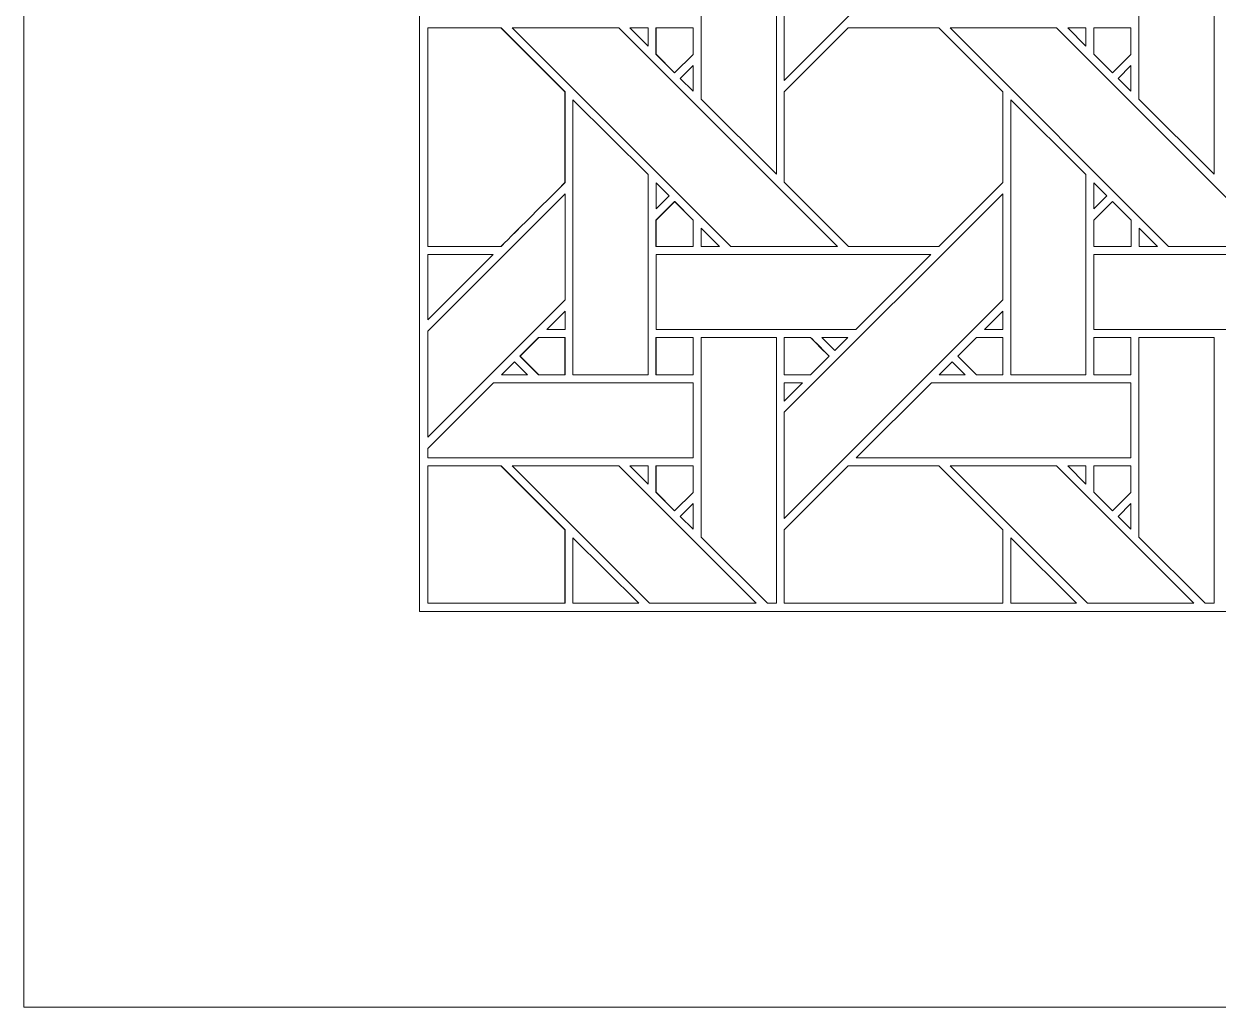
# Model space of a CAD drawing. Header units: inches. Extents: x 3.4 to 21.4, y 0.1 to 18.1.
# Drawn here: x 3.383 to 5.971, y 0.095 to 2.225 of the extents above; entities that cross this region are included whole.
import ezdxf

# ---------------------------------------------------------------- set-up
doc = ezdxf.new("R2010")
doc.units = ezdxf.units.IN
doc.header["$MEASUREMENT"] = 0
doc.layers.add('Design', color=7, linetype='Continuous', lineweight=0)

msp = doc.modelspace()

# ---------------------------------------------------------------- linework, layer by layer
at = {"layer": 'Design'}
for points, knots in [([(3.3829, 18.0948), (3.3829, 18.0948), (3.3829, 0.0948), (3.3829, 0.0948), (3.3829, 0.0948), (21.3829, 0.0948), (21.3829, 0.0948), (21.3829, 0.0948), (21.3829, 18.0948), (21.3829, 18.0948), (21.3829, 18.0948), (3.3829, 18.0948), (3.3829, 18.0948)], [0, 0, 0, 0, 1, 1, 1, 2, 2, 2, 3, 3, 3, 4, 4, 4, 4]), ([(4.2402, 17.2374), (4.2402, 17.2374), (4.2402, 0.9521), (4.2402, 0.9521), (4.2402, 0.9521), (20.5255, 0.9521), (20.5255, 0.9521), (20.5255, 0.9521), (20.5255, 17.2374), (20.5255, 17.2374), (20.5255, 17.2374), (4.2402, 17.2374), (4.2402, 17.2374)], [0, 0, 0, 0, 1, 1, 1, 2, 2, 2, 3, 3, 3, 4, 4, 4, 4]), ([(5.0306, 2.332), (5.0306, 2.332), (5.5042, 2.8056), (5.5042, 2.8056), (5.5042, 2.8056), (5.5042, 2.5756), (5.5042, 2.5756), (5.5042, 2.5756), (5.0306, 2.1019), (5.0306, 2.1019), (5.0306, 2.1019), (5.0306, 2.332), (5.0306, 2.332)], [0, 0, 0, 0, 1, 1, 1, 2, 2, 2, 3, 3, 3, 4, 4, 4, 4]), ([(5.0134, 2.4941), (5.0134, 2.4941), (5.0134, 1.899), (5.0134, 1.899), (5.0134, 1.899), (4.8505, 2.0619), (4.8505, 2.0619), (4.8505, 2.0619), (4.8505, 2.4941), (4.8505, 2.4941), (4.8505, 2.4941), (5.0134, 2.4941), (5.0134, 2.4941)], [0, 0, 0, 0, 1, 1, 1, 2, 2, 2, 3, 3, 3, 4, 4, 4, 4]), ([(5.9622, 2.4941), (5.9622, 2.4941), (5.9622, 1.899), (5.9622, 1.899), (5.9622, 1.899), (5.7992, 2.0619), (5.7992, 2.0619), (5.7992, 2.0619), (5.7992, 2.4941), (5.7992, 2.4941), (5.7992, 2.4941), (5.9622, 2.4941), (5.9622, 2.4941)], [0, 0, 0, 0, 1, 1, 1, 2, 2, 2, 3, 3, 3, 4, 4, 4, 4]), ([(4.4166, 2.2161), (4.4166, 2.2161), (4.5554, 2.0774), (4.5554, 2.0774), (4.5554, 2.0774), (4.5554, 1.8812), (4.5554, 1.8812), (4.5376, 1.8632), (4.4256, 1.7515), (4.4167, 1.7425), (4.4167, 1.7425), (4.2579, 1.7425), (4.2579, 1.7425), (4.2579, 1.7425), (4.2579, 2.2161), (4.2579, 2.2161), (4.2579, 2.2161), (4.4166, 2.2161), (4.4166, 2.2161)], [0, 0, 0, 0, 1, 1, 1, 2, 2, 2, 3, 3, 3, 4, 4, 4, 5, 5, 5, 6, 6, 6, 6]), ([(4.4168, 2.2161), (4.4168, 2.2161), (4.5555, 2.0775), (4.5555, 2.0775), (4.5555, 2.0775), (4.5555, 1.8813), (4.5555, 1.8813), (4.5377, 1.8634), (4.4258, 1.7516), (4.4168, 1.7425), (4.4168, 1.7425), (4.2579, 1.7425), (4.2579, 1.7425), (4.2579, 1.7425), (4.2579, 2.2161), (4.2579, 2.2161), (4.2579, 2.2161), (4.4168, 2.2161), (4.4168, 2.2161)], [0, 0, 0, 0, 1, 1, 1, 2, 2, 2, 3, 3, 3, 4, 4, 4, 5, 5, 5, 6, 6, 6, 6]), ([(4.441, 2.2162), (4.441, 2.2162), (4.6719, 2.2162), (4.6719, 2.2162), (4.6719, 2.2162), (5.1456, 1.7426), (5.1456, 1.7426), (5.1456, 1.7426), (4.9146, 1.7426), (4.9146, 1.7426), (4.9146, 1.7426), (4.441, 2.2162), (4.441, 2.2162)], [0, 0, 0, 0, 1, 1, 1, 2, 2, 2, 3, 3, 3, 4, 4, 4, 4]), ([(4.7355, 2.2162), (4.7355, 2.2162), (4.7355, 2.1764), (4.7355, 2.1764), (4.7355, 2.1764), (4.6961, 2.2162), (4.6961, 2.2162), (4.6961, 2.2162), (4.7355, 2.2162), (4.7355, 2.2162)], [0, 0, 0, 0, 1, 1, 1, 2, 2, 2, 3, 3, 3, 3]), ([(4.8328, 2.2161), (4.8328, 2.2161), (4.8328, 2.1585), (4.8328, 2.1585), (4.8328, 2.1585), (4.7929, 2.1186), (4.7929, 2.1186), (4.7929, 2.1186), (4.7526, 2.1589), (4.7526, 2.1589), (4.7526, 2.1589), (4.7526, 2.2161), (4.7526, 2.2161), (4.7526, 2.2161), (4.8328, 2.2161), (4.8328, 2.2161)], [0, 0, 0, 0, 1, 1, 1, 2, 2, 2, 3, 3, 3, 4, 4, 4, 5, 5, 5, 5]), ([(4.793, 2.1187), (4.793, 2.1187), (4.7527, 2.159), (4.7527, 2.159), (4.7527, 2.159), (4.7527, 2.2162), (4.7527, 2.2162), (4.7527, 2.2162), (4.833, 2.2162), (4.833, 2.2162), (4.833, 2.2162), (4.833, 2.1586), (4.833, 2.1586), (4.833, 2.1586), (4.793, 2.1187), (4.793, 2.1187)], [0, 0, 0, 0, 1, 1, 1, 2, 2, 2, 3, 3, 3, 4, 4, 4, 5, 5, 5, 5]), ([(5.0304, 1.8817), (5.0304, 1.8817), (5.0304, 2.0774), (5.0304, 2.0774), (5.0304, 2.0774), (5.1691, 2.2161), (5.1691, 2.2161), (5.1691, 2.2161), (5.3654, 2.2161), (5.3654, 2.2161), (5.3654, 2.2161), (5.5041, 2.0774), (5.5041, 2.0774), (5.5041, 2.0774), (5.5041, 1.8812), (5.5041, 1.8812), (5.4863, 1.8632), (5.3744, 1.7515), (5.3654, 1.7425), (5.3654, 1.7425), (5.1697, 1.7425), (5.1697, 1.7425), (5.1697, 1.7425), (5.0304, 1.8817), (5.0304, 1.8817)], [0, 0, 0, 0, 1, 1, 1, 2, 2, 2, 3, 3, 3, 4, 4, 4, 5, 5, 5, 6, 6, 6, 7, 7, 7, 8, 8, 8, 8]), ([(5.0306, 1.8818), (5.0306, 1.8818), (5.0306, 2.0775), (5.0306, 2.0775), (5.0306, 2.0775), (5.1693, 2.2162), (5.1693, 2.2162), (5.1693, 2.2162), (5.3655, 2.2162), (5.3655, 2.2162), (5.3655, 2.2162), (5.5042, 2.0775), (5.5042, 2.0775), (5.5042, 2.0775), (5.5042, 1.8813), (5.5042, 1.8813), (5.486, 1.8629), (5.3742, 1.7513), (5.3655, 1.7426), (5.3655, 1.7426), (5.1698, 1.7426), (5.1698, 1.7426), (5.1698, 1.7426), (5.0306, 1.8818), (5.0306, 1.8818)], [0, 0, 0, 0, 1, 1, 1, 2, 2, 2, 3, 3, 3, 4, 4, 4, 5, 5, 5, 6, 6, 6, 7, 7, 7, 8, 8, 8, 8]), ([(5.3897, 2.2162), (5.3897, 2.2162), (5.6207, 2.2162), (5.6207, 2.2162), (5.6207, 2.2162), (6.0943, 1.7426), (6.0943, 1.7426), (6.0943, 1.7426), (5.8633, 1.7426), (5.8633, 1.7426), (5.8633, 1.7426), (5.3897, 2.2162), (5.3897, 2.2162)], [0, 0, 0, 0, 1, 1, 1, 2, 2, 2, 3, 3, 3, 4, 4, 4, 4]), ([(5.6842, 2.2162), (5.6842, 2.2162), (5.6842, 2.1764), (5.6842, 2.1764), (5.6842, 2.1764), (5.6448, 2.2162), (5.6448, 2.2162), (5.6448, 2.2162), (5.6842, 2.2162), (5.6842, 2.2162)], [0, 0, 0, 0, 1, 1, 1, 2, 2, 2, 3, 3, 3, 3]), ([(5.7816, 2.2161), (5.7816, 2.2161), (5.7816, 2.1585), (5.7816, 2.1585), (5.7816, 2.1585), (5.7416, 2.1186), (5.7416, 2.1186), (5.7416, 2.1186), (5.7013, 2.1589), (5.7013, 2.1589), (5.7013, 2.1589), (5.7013, 2.2161), (5.7013, 2.2161), (5.7013, 2.2161), (5.7816, 2.2161), (5.7816, 2.2161)], [0, 0, 0, 0, 1, 1, 1, 2, 2, 2, 3, 3, 3, 4, 4, 4, 5, 5, 5, 5]), ([(5.7418, 2.1187), (5.7418, 2.1187), (5.7014, 2.159), (5.7014, 2.159), (5.7014, 2.159), (5.7014, 2.2162), (5.7014, 2.2162), (5.7014, 2.2162), (5.7817, 2.2162), (5.7817, 2.2162), (5.7817, 2.2162), (5.7817, 2.1586), (5.7817, 2.1586), (5.7817, 2.1586), (5.7418, 2.1187), (5.7418, 2.1187)], [0, 0, 0, 0, 1, 1, 1, 2, 2, 2, 3, 3, 3, 4, 4, 4, 5, 5, 5, 5]), ([(4.833, 2.1344), (4.833, 2.1344), (4.833, 2.0792), (4.833, 2.0792), (4.833, 2.0792), (4.8052, 2.1066), (4.8052, 2.1066), (4.8052, 2.1066), (4.833, 2.1344), (4.833, 2.1344)], [0, 0, 0, 0, 1, 1, 1, 2, 2, 2, 3, 3, 3, 3]), ([(5.7817, 2.1344), (5.7817, 2.1344), (5.7817, 2.0792), (5.7817, 2.0792), (5.7817, 2.0792), (5.7539, 2.1066), (5.7539, 2.1066), (5.7539, 2.1066), (5.7817, 2.1344), (5.7817, 2.1344)], [0, 0, 0, 0, 1, 1, 1, 2, 2, 2, 3, 3, 3, 3]), ([(4.7354, 1.8983), (4.7354, 1.8983), (4.7354, 1.4646), (4.7354, 1.4646), (4.7354, 1.4646), (4.5727, 1.4646), (4.5727, 1.4646), (4.5727, 1.4646), (4.5727, 2.0604), (4.5727, 2.0604), (4.5727, 2.0604), (4.7354, 1.8983), (4.7354, 1.8983)], [0, 0, 0, 0, 1, 1, 1, 2, 2, 2, 3, 3, 3, 4, 4, 4, 4]), ([(5.6841, 1.8983), (5.6841, 1.8983), (5.6841, 1.4646), (5.6841, 1.4646), (5.6841, 1.4646), (5.5214, 1.4646), (5.5214, 1.4646), (5.5214, 1.4646), (5.5214, 2.0604), (5.5214, 2.0604), (5.5214, 2.0604), (5.6841, 1.8983), (5.6841, 1.8983)], [0, 0, 0, 0, 1, 1, 1, 2, 2, 2, 3, 3, 3, 4, 4, 4, 4]), ([(4.7527, 1.824), (4.7527, 1.824), (4.7527, 1.8808), (4.7527, 1.8808), (4.7527, 1.8808), (4.7809, 1.8522), (4.7809, 1.8522), (4.7809, 1.8522), (4.7527, 1.824), (4.7527, 1.824)], [0, 0, 0, 0, 1, 1, 1, 2, 2, 2, 3, 3, 3, 3]), ([(5.7015, 1.824), (5.7015, 1.824), (5.7015, 1.8808), (5.7015, 1.8808), (5.7015, 1.8808), (5.7296, 1.8522), (5.7296, 1.8522), (5.7296, 1.8522), (5.7015, 1.824), (5.7015, 1.824)], [0, 0, 0, 0, 1, 1, 1, 2, 2, 2, 3, 3, 3, 3]), ([(4.5555, 1.8569), (4.5555, 1.8569), (4.5555, 1.6268), (4.5555, 1.6268), (4.5555, 1.6268), (4.2579, 1.3292), (4.2579, 1.3292), (4.2579, 1.3292), (4.2579, 1.5591), (4.2579, 1.5591), (4.2579, 1.5591), (4.5555, 1.8569), (4.5555, 1.8569)], [0, 0, 0, 0, 1, 1, 1, 2, 2, 2, 3, 3, 3, 4, 4, 4, 4]), ([(4.7526, 1.7422), (4.7526, 1.7422), (4.7526, 1.7995), (4.7526, 1.7995), (4.7526, 1.7995), (4.7929, 1.8399), (4.7929, 1.8399), (4.7929, 1.8399), (4.8332, 1.7995), (4.8332, 1.7995), (4.8332, 1.7995), (4.8332, 1.7422), (4.8332, 1.7422), (4.8332, 1.7422), (4.7526, 1.7422), (4.7526, 1.7422)], [0, 0, 0, 0, 1, 1, 1, 2, 2, 2, 3, 3, 3, 4, 4, 4, 5, 5, 5, 5]), ([(4.7931, 1.84), (4.7931, 1.84), (4.8334, 1.7996), (4.8334, 1.7996), (4.8334, 1.7996), (4.8334, 1.7424), (4.8334, 1.7424), (4.8334, 1.7424), (4.7527, 1.7424), (4.7527, 1.7424), (4.7527, 1.7424), (4.7527, 1.7996), (4.7527, 1.7996), (4.7527, 1.7996), (4.7931, 1.84), (4.7931, 1.84)], [0, 0, 0, 0, 1, 1, 1, 2, 2, 2, 3, 3, 3, 4, 4, 4, 5, 5, 5, 5]), ([(5.5042, 1.8569), (5.5042, 1.8569), (5.5042, 1.6268), (5.5042, 1.6268), (5.5042, 1.6268), (5.0306, 1.1532), (5.0306, 1.1532), (5.0306, 1.1532), (5.0306, 1.3833), (5.0306, 1.3833), (5.0306, 1.3833), (5.5042, 1.8569), (5.5042, 1.8569)], [0, 0, 0, 0, 1, 1, 1, 2, 2, 2, 3, 3, 3, 4, 4, 4, 4]), ([(5.7013, 1.7422), (5.7013, 1.7422), (5.7013, 1.7995), (5.7013, 1.7995), (5.7013, 1.7995), (5.7416, 1.8399), (5.7416, 1.8399), (5.7416, 1.8399), (5.782, 1.7995), (5.782, 1.7995), (5.782, 1.7995), (5.782, 1.7422), (5.782, 1.7422), (5.782, 1.7422), (5.7013, 1.7422), (5.7013, 1.7422)], [0, 0, 0, 0, 1, 1, 1, 2, 2, 2, 3, 3, 3, 4, 4, 4, 5, 5, 5, 5]), ([(5.7418, 1.84), (5.7418, 1.84), (5.7821, 1.7996), (5.7821, 1.7996), (5.7821, 1.7996), (5.7821, 1.7424), (5.7821, 1.7424), (5.7821, 1.7424), (5.7015, 1.7424), (5.7015, 1.7424), (5.7015, 1.7424), (5.7015, 1.7996), (5.7015, 1.7996), (5.7015, 1.7996), (5.7418, 1.84), (5.7418, 1.84)], [0, 0, 0, 0, 1, 1, 1, 2, 2, 2, 3, 3, 3, 4, 4, 4, 5, 5, 5, 5]), ([(4.8904, 1.7426), (4.8904, 1.7426), (4.8506, 1.7426), (4.8506, 1.7426), (4.8506, 1.7426), (4.8506, 1.7824), (4.8506, 1.7824), (4.8506, 1.7824), (4.8904, 1.7426), (4.8904, 1.7426)], [0, 0, 0, 0, 1, 1, 1, 2, 2, 2, 3, 3, 3, 3]), ([(5.8391, 1.7426), (5.8391, 1.7426), (5.7994, 1.7426), (5.7994, 1.7426), (5.7994, 1.7426), (5.7994, 1.7824), (5.7994, 1.7824), (5.7994, 1.7824), (5.8391, 1.7426), (5.8391, 1.7426)], [0, 0, 0, 0, 1, 1, 1, 2, 2, 2, 3, 3, 3, 3]), ([(4.3997, 1.7253), (4.3997, 1.7253), (4.2579, 1.5835), (4.2579, 1.5835), (4.2579, 1.5835), (4.2579, 1.7253), (4.2579, 1.7253), (4.2579, 1.7253), (4.3997, 1.7253), (4.3997, 1.7253)], [0, 0, 0, 0, 1, 1, 1, 2, 2, 2, 3, 3, 3, 3]), ([(4.7527, 1.5627), (4.7527, 1.5627), (4.7527, 1.7253), (4.7527, 1.7253), (4.7527, 1.7253), (5.3484, 1.7253), (5.3484, 1.7253), (5.3484, 1.7253), (5.1857, 1.5627), (5.1857, 1.5627), (5.1857, 1.5627), (4.7527, 1.5627), (4.7527, 1.5627)], [0, 0, 0, 0, 1, 1, 1, 2, 2, 2, 3, 3, 3, 4, 4, 4, 4]), ([(5.7015, 1.5627), (5.7015, 1.5627), (5.7015, 1.7253), (5.7015, 1.7253), (5.7015, 1.7253), (6.2972, 1.7253), (6.2972, 1.7253), (6.2972, 1.7253), (6.1344, 1.5627), (6.1344, 1.5627), (6.1344, 1.5627), (5.7015, 1.5627), (5.7015, 1.5627)], [0, 0, 0, 0, 1, 1, 1, 2, 2, 2, 3, 3, 3, 4, 4, 4, 4]), ([(4.5158, 1.5627), (4.5158, 1.5627), (4.5555, 1.6024), (4.5555, 1.6024), (4.5555, 1.6024), (4.5555, 1.5627), (4.5555, 1.5627), (4.5555, 1.5627), (4.5158, 1.5627), (4.5158, 1.5627)], [0, 0, 0, 0, 1, 1, 1, 2, 2, 2, 3, 3, 3, 3]), ([(5.4645, 1.5627), (5.4645, 1.5627), (5.5042, 1.6024), (5.5042, 1.6024), (5.5042, 1.6024), (5.5042, 1.5627), (5.5042, 1.5627), (5.5042, 1.5627), (5.4645, 1.5627), (5.4645, 1.5627)], [0, 0, 0, 0, 1, 1, 1, 2, 2, 2, 3, 3, 3, 3]), ([(4.4983, 1.5453), (4.4983, 1.5453), (4.5554, 1.5453), (4.5554, 1.5453), (4.5554, 1.5453), (4.5554, 1.4645), (4.5554, 1.4645), (4.5554, 1.4645), (4.4983, 1.4645), (4.4983, 1.4645), (4.4983, 1.4645), (4.4579, 1.5048), (4.4579, 1.5048), (4.4579, 1.5048), (4.4983, 1.5453), (4.4983, 1.5453)], [0, 0, 0, 0, 1, 1, 1, 2, 2, 2, 3, 3, 3, 4, 4, 4, 5, 5, 5, 5]), ([(4.4581, 1.505), (4.4581, 1.505), (4.4985, 1.5454), (4.4985, 1.5454), (4.4985, 1.5454), (4.5555, 1.5454), (4.5555, 1.5454), (4.5555, 1.5454), (4.5555, 1.4646), (4.5555, 1.4646), (4.5555, 1.4646), (4.4984, 1.4646), (4.4984, 1.4646), (4.4984, 1.4646), (4.4581, 1.505), (4.4581, 1.505)], [0, 0, 0, 0, 1, 1, 1, 2, 2, 2, 3, 3, 3, 4, 4, 4, 5, 5, 5, 5]), ([(4.7526, 1.4645), (4.7526, 1.4645), (4.7526, 1.5453), (4.7526, 1.5453), (4.7526, 1.5453), (4.8328, 1.5453), (4.8328, 1.5453), (4.8328, 1.5453), (4.8328, 1.4645), (4.8328, 1.4645), (4.8328, 1.4645), (4.7526, 1.4645), (4.7526, 1.4645)], [0, 0, 0, 0, 1, 1, 1, 2, 2, 2, 3, 3, 3, 4, 4, 4, 4]), ([(4.7527, 1.4646), (4.7527, 1.4646), (4.7527, 1.5454), (4.7527, 1.5454), (4.7527, 1.5454), (4.833, 1.5454), (4.833, 1.5454), (4.833, 1.5454), (4.833, 1.4646), (4.833, 1.4646), (4.833, 1.4646), (4.7527, 1.4646), (4.7527, 1.4646)], [0, 0, 0, 0, 1, 1, 1, 2, 2, 2, 3, 3, 3, 4, 4, 4, 4]), ([(4.8505, 1.5454), (4.8505, 1.5454), (5.0134, 1.5454), (5.0134, 1.5454), (5.0134, 1.5454), (5.0134, 0.9698), (5.0134, 0.9698), (5.0134, 0.9698), (4.9939, 0.9698), (4.9939, 0.9698), (4.9939, 0.9698), (4.8505, 1.1132), (4.8505, 1.1132), (4.8505, 1.1132), (4.8505, 1.5454), (4.8505, 1.5454)], [0, 0, 0, 0, 1, 1, 1, 2, 2, 2, 3, 3, 3, 4, 4, 4, 5, 5, 5, 5]), ([(5.1278, 1.5049), (5.1278, 1.5049), (5.0874, 1.4645), (5.0874, 1.4645), (5.0874, 1.4645), (5.0304, 1.4645), (5.0304, 1.4645), (5.0304, 1.4645), (5.0304, 1.5453), (5.0304, 1.5453), (5.0304, 1.5453), (5.0875, 1.5453), (5.0875, 1.5453), (5.0926, 1.5401), (5.1234, 1.5093), (5.1278, 1.5049)], [0, 0, 0, 0, 1, 1, 1, 2, 2, 2, 3, 3, 3, 4, 4, 4, 5, 5, 5, 5]), ([(5.128, 1.505), (5.128, 1.505), (5.0875, 1.4646), (5.0875, 1.4646), (5.0875, 1.4646), (5.0306, 1.4646), (5.0306, 1.4646), (5.0306, 1.4646), (5.0306, 1.5454), (5.0306, 1.5454), (5.0306, 1.5454), (5.0876, 1.5454), (5.0876, 1.5454), (5.0929, 1.5402), (5.1237, 1.5093), (5.128, 1.505)], [0, 0, 0, 0, 1, 1, 1, 2, 2, 2, 3, 3, 3, 4, 4, 4, 5, 5, 5, 5]), ([(5.112, 1.5454), (5.112, 1.5454), (5.1685, 1.5454), (5.1685, 1.5454), (5.1685, 1.5454), (5.1402, 1.5172), (5.1402, 1.5172), (5.1402, 1.5172), (5.112, 1.5454), (5.112, 1.5454)], [0, 0, 0, 0, 1, 1, 1, 2, 2, 2, 3, 3, 3, 3]), ([(5.4471, 1.5453), (5.4471, 1.5453), (5.5041, 1.5453), (5.5041, 1.5453), (5.5041, 1.5453), (5.5041, 1.4645), (5.5041, 1.4645), (5.5041, 1.4645), (5.447, 1.4645), (5.447, 1.4645), (5.447, 1.4645), (5.4066, 1.5048), (5.4066, 1.5048), (5.4066, 1.5048), (5.4471, 1.5453), (5.4471, 1.5453)], [0, 0, 0, 0, 1, 1, 1, 2, 2, 2, 3, 3, 3, 4, 4, 4, 5, 5, 5, 5]), ([(5.4068, 1.505), (5.4068, 1.505), (5.4472, 1.5454), (5.4472, 1.5454), (5.4472, 1.5454), (5.5042, 1.5454), (5.5042, 1.5454), (5.5042, 1.5454), (5.5042, 1.4646), (5.5042, 1.4646), (5.5042, 1.4646), (5.4471, 1.4646), (5.4471, 1.4646), (5.4471, 1.4646), (5.4068, 1.505), (5.4068, 1.505)], [0, 0, 0, 0, 1, 1, 1, 2, 2, 2, 3, 3, 3, 4, 4, 4, 5, 5, 5, 5]), ([(5.7013, 1.4645), (5.7013, 1.4645), (5.7013, 1.5453), (5.7013, 1.5453), (5.7013, 1.5453), (5.7816, 1.5453), (5.7816, 1.5453), (5.7816, 1.5453), (5.7816, 1.4645), (5.7816, 1.4645), (5.7816, 1.4645), (5.7013, 1.4645), (5.7013, 1.4645)], [0, 0, 0, 0, 1, 1, 1, 2, 2, 2, 3, 3, 3, 4, 4, 4, 4]), ([(5.7015, 1.4646), (5.7015, 1.4646), (5.7015, 1.5454), (5.7015, 1.5454), (5.7015, 1.5454), (5.7817, 1.5454), (5.7817, 1.5454), (5.7817, 1.5454), (5.7817, 1.4646), (5.7817, 1.4646), (5.7817, 1.4646), (5.7015, 1.4646), (5.7015, 1.4646)], [0, 0, 0, 0, 1, 1, 1, 2, 2, 2, 3, 3, 3, 4, 4, 4, 4]), ([(5.7992, 1.5454), (5.7992, 1.5454), (5.9622, 1.5454), (5.9622, 1.5454), (5.9622, 1.5454), (5.9622, 0.9698), (5.9622, 0.9698), (5.9622, 0.9698), (5.9427, 0.9698), (5.9427, 0.9698), (5.9427, 0.9698), (5.7992, 1.1132), (5.7992, 1.1132), (5.7992, 1.1132), (5.7992, 1.5454), (5.7992, 1.5454)], [0, 0, 0, 0, 1, 1, 1, 2, 2, 2, 3, 3, 3, 4, 4, 4, 5, 5, 5, 5]), ([(4.4742, 1.4646), (4.4742, 1.4646), (4.4177, 1.4646), (4.4177, 1.4646), (4.4177, 1.4646), (4.4459, 1.4929), (4.4459, 1.4929), (4.4459, 1.4929), (4.4742, 1.4646), (4.4742, 1.4646)], [0, 0, 0, 0, 1, 1, 1, 2, 2, 2, 3, 3, 3, 3]), ([(5.3947, 1.4929), (5.3947, 1.4929), (5.4229, 1.4646), (5.4229, 1.4646), (5.4229, 1.4646), (5.3664, 1.4646), (5.3664, 1.4646), (5.3664, 1.4646), (5.3947, 1.4929), (5.3947, 1.4929)], [0, 0, 0, 0, 1, 1, 1, 2, 2, 2, 3, 3, 3, 3]), ([(4.2579, 1.2846), (4.2579, 1.2846), (4.2579, 1.3048), (4.2579, 1.3048), (4.2579, 1.3048), (4.4005, 1.4475), (4.4005, 1.4475), (4.4005, 1.4475), (4.833, 1.4475), (4.833, 1.4475), (4.833, 1.4475), (4.833, 1.2846), (4.833, 1.2846), (4.833, 1.2846), (4.2579, 1.2846), (4.2579, 1.2846)], [0, 0, 0, 0, 1, 1, 1, 2, 2, 2, 3, 3, 3, 4, 4, 4, 5, 5, 5, 5]), ([(5.0704, 1.4475), (5.0704, 1.4475), (5.0306, 1.4076), (5.0306, 1.4076), (5.0306, 1.4076), (5.0306, 1.4475), (5.0306, 1.4475), (5.0306, 1.4475), (5.0704, 1.4475), (5.0704, 1.4475)], [0, 0, 0, 0, 1, 1, 1, 2, 2, 2, 3, 3, 3, 3]), ([(5.1864, 1.2846), (5.1864, 1.2846), (5.3493, 1.4475), (5.3493, 1.4475), (5.3493, 1.4475), (5.7817, 1.4475), (5.7817, 1.4475), (5.7817, 1.4475), (5.7817, 1.2846), (5.7817, 1.2846), (5.7817, 1.2846), (5.1864, 1.2846), (5.1864, 1.2846)], [0, 0, 0, 0, 1, 1, 1, 2, 2, 2, 3, 3, 3, 4, 4, 4, 4]), ([(4.2579, 0.9698), (4.2579, 0.9698), (4.2579, 1.2674), (4.2579, 1.2674), (4.2579, 1.2674), (4.4166, 1.2674), (4.4166, 1.2674), (4.4166, 1.2674), (4.5554, 1.1287), (4.5554, 1.1287), (4.5554, 1.1287), (4.5554, 0.9698), (4.5554, 0.9698), (4.5554, 0.9698), (4.2579, 0.9698), (4.2579, 0.9698)], [0, 0, 0, 0, 1, 1, 1, 2, 2, 2, 3, 3, 3, 4, 4, 4, 5, 5, 5, 5]), ([(4.5555, 0.9698), (4.5555, 0.9698), (4.2579, 0.9698), (4.2579, 0.9698), (4.2579, 0.9698), (4.2579, 1.2674), (4.2579, 1.2674), (4.2579, 1.2674), (4.4168, 1.2674), (4.4168, 1.2674), (4.4168, 1.2674), (4.5555, 1.1288), (4.5555, 1.1288), (4.5555, 1.1288), (4.5555, 0.9698), (4.5555, 0.9698)], [0, 0, 0, 0, 1, 1, 1, 2, 2, 2, 3, 3, 3, 4, 4, 4, 5, 5, 5, 5]), ([(4.441, 1.2675), (4.441, 1.2675), (4.6719, 1.2675), (4.6719, 1.2675), (4.6719, 1.2675), (4.9697, 0.9698), (4.9697, 0.9698), (4.9697, 0.9698), (4.7387, 0.9698), (4.7387, 0.9698), (4.7387, 0.9698), (4.441, 1.2675), (4.441, 1.2675)], [0, 0, 0, 0, 1, 1, 1, 2, 2, 2, 3, 3, 3, 4, 4, 4, 4]), ([(4.7355, 1.2675), (4.7355, 1.2675), (4.7355, 1.2277), (4.7355, 1.2277), (4.7355, 1.2277), (4.6961, 1.2675), (4.6961, 1.2675), (4.6961, 1.2675), (4.7355, 1.2675), (4.7355, 1.2675)], [0, 0, 0, 0, 1, 1, 1, 2, 2, 2, 3, 3, 3, 3]), ([(4.8328, 1.2674), (4.8328, 1.2674), (4.8328, 1.2098), (4.8328, 1.2098), (4.8328, 1.2098), (4.7929, 1.1698), (4.7929, 1.1698), (4.7929, 1.1698), (4.7526, 1.2102), (4.7526, 1.2102), (4.7526, 1.2102), (4.7526, 1.2674), (4.7526, 1.2674), (4.7526, 1.2674), (4.8328, 1.2674), (4.8328, 1.2674)], [0, 0, 0, 0, 1, 1, 1, 2, 2, 2, 3, 3, 3, 4, 4, 4, 5, 5, 5, 5]), ([(4.793, 1.17), (4.793, 1.17), (4.7527, 1.2103), (4.7527, 1.2103), (4.7527, 1.2103), (4.7527, 1.2675), (4.7527, 1.2675), (4.7527, 1.2675), (4.833, 1.2675), (4.833, 1.2675), (4.833, 1.2675), (4.833, 1.2099), (4.833, 1.2099), (4.833, 1.2099), (4.793, 1.17), (4.793, 1.17)], [0, 0, 0, 0, 1, 1, 1, 2, 2, 2, 3, 3, 3, 4, 4, 4, 5, 5, 5, 5]), ([(5.5041, 0.9698), (5.5041, 0.9698), (5.0305, 0.9698), (5.0305, 0.9698), (5.0305, 0.9698), (5.0305, 1.1287), (5.0305, 1.1287), (5.0305, 1.1287), (5.1693, 1.2675), (5.1693, 1.2675), (5.1693, 1.2675), (5.3655, 1.2675), (5.3655, 1.2675), (5.3655, 1.2675), (5.5041, 1.1287), (5.5041, 1.1287), (5.5041, 1.1287), (5.5041, 0.9698), (5.5041, 0.9698)], [0, 0, 0, 0, 1, 1, 1, 2, 2, 2, 3, 3, 3, 4, 4, 4, 5, 5, 5, 6, 6, 6, 6]), ([(5.0305, 0.9698), (5.0305, 0.9698), (5.0305, 1.1287), (5.0305, 1.1287), (5.0305, 1.1287), (5.1691, 1.2674), (5.1691, 1.2674), (5.1691, 1.2674), (5.3654, 1.2674), (5.3654, 1.2674), (5.3654, 1.2674), (5.5041, 1.1287), (5.5041, 1.1287), (5.5041, 1.1287), (5.5041, 0.9698), (5.5041, 0.9698), (5.5041, 0.9698), (5.0305, 0.9698), (5.0305, 0.9698)], [0, 0, 0, 0, 1, 1, 1, 2, 2, 2, 3, 3, 3, 4, 4, 4, 5, 5, 5, 6, 6, 6, 6]), ([(5.3897, 1.2675), (5.3897, 1.2675), (5.6207, 1.2675), (5.6207, 1.2675), (5.6207, 1.2675), (5.9184, 0.9698), (5.9184, 0.9698), (5.9184, 0.9698), (5.6874, 0.9698), (5.6874, 0.9698), (5.6874, 0.9698), (5.3897, 1.2675), (5.3897, 1.2675)], [0, 0, 0, 0, 1, 1, 1, 2, 2, 2, 3, 3, 3, 4, 4, 4, 4]), ([(5.6842, 1.2675), (5.6842, 1.2675), (5.6842, 1.2277), (5.6842, 1.2277), (5.6842, 1.2277), (5.6448, 1.2675), (5.6448, 1.2675), (5.6448, 1.2675), (5.6842, 1.2675), (5.6842, 1.2675)], [0, 0, 0, 0, 1, 1, 1, 2, 2, 2, 3, 3, 3, 3]), ([(5.7816, 1.2674), (5.7816, 1.2674), (5.7816, 1.2098), (5.7816, 1.2098), (5.7816, 1.2098), (5.7416, 1.1698), (5.7416, 1.1698), (5.7416, 1.1698), (5.7013, 1.2102), (5.7013, 1.2102), (5.7013, 1.2102), (5.7013, 1.2674), (5.7013, 1.2674), (5.7013, 1.2674), (5.7816, 1.2674), (5.7816, 1.2674)], [0, 0, 0, 0, 1, 1, 1, 2, 2, 2, 3, 3, 3, 4, 4, 4, 5, 5, 5, 5]), ([(5.7418, 1.17), (5.7418, 1.17), (5.7014, 1.2103), (5.7014, 1.2103), (5.7014, 1.2103), (5.7014, 1.2675), (5.7014, 1.2675), (5.7014, 1.2675), (5.7817, 1.2675), (5.7817, 1.2675), (5.7817, 1.2675), (5.7817, 1.2099), (5.7817, 1.2099), (5.7817, 1.2099), (5.7418, 1.17), (5.7418, 1.17)], [0, 0, 0, 0, 1, 1, 1, 2, 2, 2, 3, 3, 3, 4, 4, 4, 5, 5, 5, 5]), ([(4.833, 1.1857), (4.833, 1.1857), (4.833, 1.1305), (4.833, 1.1305), (4.833, 1.1305), (4.8052, 1.1579), (4.8052, 1.1579), (4.8052, 1.1579), (4.833, 1.1857), (4.833, 1.1857)], [0, 0, 0, 0, 1, 1, 1, 2, 2, 2, 3, 3, 3, 3]), ([(5.7817, 1.1857), (5.7817, 1.1857), (5.7817, 1.1305), (5.7817, 1.1305), (5.7817, 1.1305), (5.7539, 1.1579), (5.7539, 1.1579), (5.7539, 1.1579), (5.7817, 1.1857), (5.7817, 1.1857)], [0, 0, 0, 0, 1, 1, 1, 2, 2, 2, 3, 3, 3, 3]), ([(4.5727, 0.9698), (4.5727, 0.9698), (4.5727, 1.1117), (4.5727, 1.1117), (4.5727, 1.1117), (4.7151, 0.9698), (4.7151, 0.9698), (4.7151, 0.9698), (4.5727, 0.9698), (4.5727, 0.9698)], [0, 0, 0, 0, 1, 1, 1, 2, 2, 2, 3, 3, 3, 3]), ([(5.5214, 0.9698), (5.5214, 0.9698), (5.5214, 1.1117), (5.5214, 1.1117), (5.5214, 1.1117), (5.6639, 0.9698), (5.6639, 0.9698), (5.6639, 0.9698), (5.5214, 0.9698), (5.5214, 0.9698)], [0, 0, 0, 0, 1, 1, 1, 2, 2, 2, 3, 3, 3, 3])]:
    msp.add_open_spline(points, degree=3, knots=knots, dxfattribs=at)

doc.saveas('drawing.dxf')
